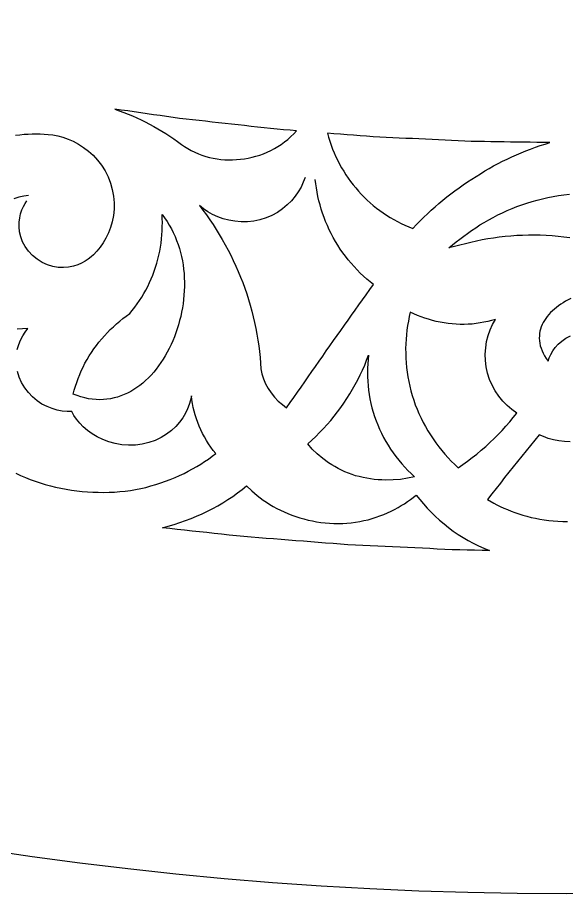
# Model space of a CAD drawing. Extents: x -1903 to -234, y -575 to 545.
# Drawn here: x -1423.4 to -1342.9, y -574.8 to -446.4 of the extents above; entities that cross this region are included whole.
import ezdxf

# ---------------------------------------------------------------- set-up
doc = ezdxf.new("R2010")
doc.units = 0
doc.layers.add('LAYER_1', color=18, linetype='CONTINUOUS')

msp = doc.modelspace()

# ---------------------------------------------------------------- linework, layer by layer
at = {"layer": 'LAYER_1'}
msp.add_lwpolyline([(-1342.912552403855, 545.219890420859, 0.4142135623730951), (-1902.912552403855, -14.78010957914103, 0.4142135623730951), (-1342.912552403855, -574.780109579141, 0.4142135623730951), (-782.912552403855, -14.78010957914103, 0.4142135623730951)], format="xyb", close=True, dxfattribs=at)
for points in [[(-1409.125244140625, -459.8387756347656), (-1408.47216796875, -460.0739440917969), (-1407.818603515625, -460.3092041015625), (-1407.17578125, -460.5708618164062), (-1406.532470703125, -460.8326110839844), (-1405.90087890625, -461.1200866699219), (-1405.268798828125, -461.4076232910156), (-1404.649658203125, -461.7202453613281), (-1404.029907226562, -462.0329284667969), (-1403.424072265625, -462.3699645996094), (-1402.817626953125, -462.7070922851562), (-1402.226318359375, -463.0679016113281), (-1401.63427734375, -463.4288024902344), (-1401.058471679688, -463.8126831054688), (-1400.48193359375, -464.1966552734375), (-1399.9228515625, -464.6029052734375), (-1399.361206054688, -464.99609375), (-1398.891845703125, -465.3266296386719), (-1398.40771484375, -465.6308288574219), (-1397.909912109375, -465.9088134765625), (-1397.399780273438, -466.16064453125), (-1396.878051757812, -466.3865356445312), (-1396.346069335938, -466.5865478515625), (-1395.804809570312, -466.7608032226562), (-1395.25537109375, -466.9093933105469), (-1394.698974609375, -467.0325012207031), (-1394.136596679688, -467.1302185058594), (-1393.569458007812, -467.20263671875), (-1392.99853515625, -467.2499084472656), (-1392.425048828125, -467.2721252441406), (-1391.85009765625, -467.2694396972656), (-1391.274658203125, -467.2419128417969), (-1390.700073242188, -467.1897277832031), (-1390.127197265625, -467.1129455566406), (-1389.557250976562, -467.01171875), (-1388.9912109375, -466.8861694335938), (-1388.430297851562, -466.7364196777344), (-1387.875366210938, -466.5625915527344), (-1387.327880859375, -466.3647766113281), (-1386.78857421875, -466.1430969238281), (-1386.258666992188, -465.8977355957031), (-1385.739013671875, -465.6287536621094), (-1385.230102539062, -465.3278503417969), (-1384.733154296875, -464.9975280761719), (-1384.249755859375, -464.6445007324219), (-1383.780883789062, -464.2688903808594), (-1383.32763671875, -463.870849609375), (-1382.890991210938, -463.4505615234375), (-1382.471923828125, -463.0081787109375), (-1383.427856445312, -462.9328918457031), (-1384.383666992188, -462.8575744628906), (-1385.339233398438, -462.7798156738281), (-1386.292358398438, -462.6745300292969), (-1387.245361328125, -462.5692443847656), (-1388.1982421875, -462.4639587402344), (-1389.151245117188, -462.3586730957031), (-1390.104248046875, -462.2533569335938), (-1391.057250976562, -462.1480712890625), (-1392.01025390625, -462.0427856445312), (-1392.963256835938, -461.9375), (-1393.916259765625, -461.8322143554688), (-1394.869262695312, -461.7268981933594), (-1395.822265625, -461.6216125488281), (-1396.775268554688, -461.5163269042969), (-1397.728271484375, -461.4110412597656), (-1398.681274414062, -461.3057556152344), (-1399.633056640625, -461.1903686523438), (-1400.582275390625, -461.0552062988281), (-1401.531494140625, -460.9200439453125), (-1402.480712890625, -460.784912109375), (-1403.429931640625, -460.6497497558594), (-1404.379150390625, -460.5145874023438), (-1405.328369140625, -460.3794250488281), (-1406.277587890625, -460.2442626953125), (-1407.226806640625, -460.1091003417969), (-1408.176025390625, -459.9739379882812)], [(-1377.95654296875, -463.3637390136719), (-1377.790161132812, -463.9552612304688), (-1377.607055664062, -464.5399475097656), (-1377.40771484375, -465.1174621582031), (-1377.19189453125, -465.6875610351562), (-1376.960205078125, -466.2499694824219), (-1376.712524414062, -466.804443359375), (-1376.449340820312, -467.3506774902344), (-1376.170654296875, -467.8883666992188), (-1375.876708984375, -468.4172973632812), (-1375.56787109375, -468.9371643066406), (-1375.244018554688, -469.4476928710938), (-1374.90576171875, -469.9486389160156), (-1374.553100585938, -470.4396667480469), (-1374.186279296875, -470.9205322265625), (-1373.805541992188, -471.3909606933594), (-1373.411254882812, -471.8506774902344), (-1373.00341796875, -472.2994079589844), (-1372.58251953125, -472.7368469238281), (-1372.148681640625, -473.1627502441406), (-1371.702026367188, -473.574462890625), (-1371.242065429688, -473.9612731933594), (-1370.769897460938, -474.3353576660156), (-1370.285888671875, -474.6964416503906), (-1369.790161132812, -475.0442199707031), (-1369.283081054688, -475.3784484863281), (-1368.764770507812, -475.6988830566406), (-1368.23583984375, -476.0051879882812), (-1367.696166992188, -476.2971496582031), (-1367.146240234375, -476.574462890625), (-1366.58642578125, -476.8368835449219), (-1366.016845703125, -477.0841064453125), (-1365.437866210938, -477.3158874511719), (-1364.910766601562, -476.7664794921875), (-1364.384887695312, -476.2170104980469), (-1363.841674804688, -475.6882019042969), (-1363.299560546875, -475.1593017578125), (-1362.740600585938, -474.6514892578125), (-1362.182983398438, -474.1435852050781), (-1361.609130859375, -473.6571350097656), (-1361.036499023438, -473.1706237792969), (-1360.448364257812, -472.7059020996094), (-1359.861450195312, -472.2411499023438), (-1359.259521484375, -471.798583984375), (-1358.658935546875, -471.35595703125), (-1358.0439453125, -470.9359436035156), (-1357.43017578125, -470.5158386230469), (-1356.802124023438, -470.1055908203125), (-1356.175048828125, -469.6891479492188), (-1355.534912109375, -469.295654296875), (-1354.895751953125, -468.9021606445312), (-1354.244018554688, -468.531982421875), (-1353.593383789062, -468.1617736816406), (-1352.930541992188, -467.8153076171875), (-1352.268920898438, -467.4688415527344), (-1351.595458984375, -467.146484375), (-1350.923217773438, -466.8241271972656), (-1350.239990234375, -466.5263366699219), (-1349.557495117188, -466.228515625), (-1348.864624023438, -465.9556579589844), (-1348.172607421875, -465.6827697753906), (-1347.470458984375, -465.4352722167969), (-1346.769165039062, -465.187744140625), (-1346.058349609375, -464.9659729003906), (-1345.348266601562, -464.7442016601562), (-1346.308471679688, -464.7292175292969), (-1347.268432617188, -464.7142028808594), (-1348.228515625, -464.69921875), (-1349.188598632812, -464.6842041015625), (-1350.148681640625, -464.6692199707031), (-1351.108642578125, -464.6542053222656), (-1352.06884765625, -464.6392211914062), (-1353.02880859375, -464.6242065429688), (-1353.988891601562, -464.6092224121094), (-1354.948974609375, -464.5942077636719), (-1355.909057617188, -464.5792236328125), (-1356.869018554688, -464.564208984375), (-1357.828369140625, -464.5246887207031), (-1358.787475585938, -464.4795837402344), (-1359.74658203125, -464.4344482421875), (-1360.705810546875, -464.3893432617188), (-1361.664916992188, -464.3442077636719), (-1362.623901367188, -464.2991027832031), (-1363.583129882812, -464.2539672851562), (-1364.542236328125, -464.2088623046875), (-1365.501342773438, -464.1637268066406), (-1366.46044921875, -464.1185913085938), (-1367.419555664062, -464.073486328125), (-1368.378662109375, -464.0283813476562), (-1369.337890625, -463.9832458496094), (-1370.296997070312, -463.9381103515625), (-1371.255859375, -463.8902587890625), (-1372.213134765625, -463.8150329589844), (-1373.17041015625, -463.7398376464844), (-1374.127563476562, -463.6646118164062), (-1375.084838867188, -463.5893859863281), (-1376.042114257812, -463.5141906738281), (-1376.999267578125, -463.43896484375)], [(-1402.1923828125, -475.2782287597656), (-1401.816162109375, -475.7886352539062), (-1401.464599609375, -476.3130187988281), (-1401.13671875, -476.8460083007812), (-1400.83203125, -477.3843688964844), (-1400.551025390625, -477.9349060058594), (-1400.29345703125, -478.496826171875), (-1400.058959960938, -479.0692443847656), (-1399.847290039062, -479.6513977050781), (-1399.658203125, -480.2423706054688), (-1399.491333007812, -480.8413391113281), (-1399.346435546875, -481.447509765625), (-1399.22314453125, -482.0600280761719), (-1399.121337890625, -482.6780395507812), (-1399.04052734375, -483.3007507324219), (-1398.980712890625, -483.92724609375), (-1398.941284179688, -484.5567626953125), (-1398.922119140625, -485.1884155273438), (-1398.922973632812, -485.8214111328125), (-1398.943603515625, -486.4548950195312), (-1398.983642578125, -487.0880126953125), (-1399.042846679688, -487.7199096679688), (-1399.120971679688, -488.3497924804688), (-1399.2177734375, -488.976806640625), (-1399.332763671875, -489.6001281738281), (-1399.4658203125, -490.2188720703125), (-1399.616821289062, -490.8322448730469), (-1399.785034179688, -491.4394226074219), (-1399.970703125, -492.0395202636719), (-1400.173095703125, -492.6317443847656), (-1400.39208984375, -493.2152404785156), (-1400.62744140625, -493.7891845703125), (-1400.878784179688, -494.3527221679688), (-1401.145751953125, -494.905029296875), (-1401.42822265625, -495.4452819824219), (-1401.725708007812, -495.97265625), (-1402.037841796875, -496.4862670898438), (-1402.364501953125, -496.9853515625), (-1402.705078125, -497.4690246582031), (-1403.0595703125, -497.9364624023438), (-1403.427368164062, -498.3868713378906), (-1403.808227539062, -498.8193969726562), (-1404.201416015625, -499.2304382324219), (-1404.605834960938, -499.6137390136719), (-1405.022216796875, -499.9761962890625), (-1405.450073242188, -500.3170166015625), (-1405.88916015625, -500.6354064941406), (-1406.3388671875, -500.9305419921875), (-1406.798950195312, -501.2015686035156), (-1407.269165039062, -501.4476928710938), (-1407.748657226562, -501.6681213378906), (-1408.237426757812, -501.8620300292969), (-1408.73486328125, -502.0286254882812), (-1409.240600585938, -502.1670532226562), (-1409.754150390625, -502.2765197753906), (-1410.275146484375, -502.3562622070312), (-1410.802856445312, -502.4054260253906), (-1411.337158203125, -502.4232177734375), (-1411.87744140625, -502.4088134765625), (-1412.42333984375, -502.3614501953125), (-1412.974243164062, -502.2802734375), (-1413.529541015625, -502.16455078125), (-1414.088989257812, -502.013427734375), (-1414.651977539062, -501.8261108398438), (-1415.218017578125, -501.6018371582031), (-1415.059448242188, -501.0259704589844), (-1414.901123046875, -500.4501037597656), (-1414.704467773438, -499.87939453125), (-1414.507934570312, -499.3086242675781), (-1414.273315429688, -498.7462463378906), (-1414.0390625, -498.1838684082031), (-1413.767578125, -497.6331787109375), (-1413.496337890625, -497.0824279785156), (-1413.189086914062, -496.5466613769531), (-1412.882202148438, -496.0108032226562), (-1412.540771484375, -495.4930725097656), (-1412.199951171875, -494.9752197265625), (-1411.826416015625, -494.4784240722656), (-1411.45361328125, -493.9815063476562), (-1411.050415039062, -493.5083923339844), (-1410.64794921875, -493.0351257324219), (-1410.217651367188, -492.5881042480469), (-1409.788208007812, -492.1409301757812), (-1409.333862304688, -491.7220764160156), (-1408.880126953125, -491.3031311035156), (-1408.404541015625, -490.9142456054688), (-1407.929809570312, -490.5252075195312), (-1407.436279296875, -490.1676330566406), (-1406.943481445312, -489.8099670410156), (-1406.570434570312, -489.3446350097656), (-1406.19775390625, -488.8792419433594), (-1405.85107421875, -488.3896789550781), (-1405.504760742188, -487.9000244140625), (-1405.1865234375, -487.3880310058594), (-1404.868896484375, -486.8759460449219), (-1404.581298828125, -486.3435668945312), (-1404.2939453125, -485.8111572265625), (-1404.03857421875, -485.2608032226562), (-1403.783447265625, -484.7103881835938), (-1403.5615234375, -484.1446228027344), (-1403.339721679688, -483.5788269042969), (-1403.15234375, -483.0003662109375), (-1402.965209960938, -482.4219055175781), (-1402.81298828125, -481.8336486816406), (-1402.661010742188, -481.2453918457031), (-1402.544189453125, -480.6503601074219), (-1402.427734375, -480.0552978515625), (-1402.346557617188, -479.4564514160156), (-1402.265258789062, -478.8576049804688), (-1402.219116210938, -478.2579650878906), (-1402.172973632812, -477.6582946777344), (-1402.161254882812, -477.060791015625), (-1402.149291992188, -476.4632873535156), (-1402.1708984375, -475.8707275390625)], [(-1365.81005859375, -489.5971374511719), (-1365.950073242188, -490.2444763183594), (-1366.09033203125, -490.8918151855469), (-1366.195190429688, -491.5537719726562), (-1366.300170898438, -492.2157592773438), (-1366.367919921875, -492.8897399902344), (-1366.435668945312, -493.563720703125), (-1366.464233398438, -494.2468872070312), (-1366.492797851562, -494.9300231933594), (-1366.480834960938, -495.6192626953125), (-1366.46875, -496.3085021972656), (-1366.4150390625, -497.0005798339844), (-1366.360961914062, -497.6926879882812), (-1366.2646484375, -498.3843078613281), (-1366.16796875, -499.0759582519531), (-1366.02880859375, -499.7637329101562), (-1365.889038085938, -500.4515075683594), (-1365.706909179688, -501.1319885253906), (-1365.524047851562, -501.8125305175781), (-1365.299560546875, -502.4823913574219), (-1365.07421875, -503.1522827148438), (-1364.80810546875, -503.8082580566406), (-1364.541259765625, -504.4642944335938), (-1364.234985351562, -505.1033020019531), (-1363.927734375, -505.7423400878906), (-1363.5830078125, -506.3615112304688), (-1363.237426757812, -506.9806823730469), (-1362.8564453125, -507.5773315429688), (-1362.474487304688, -508.1740112304688), (-1362.059814453125, -508.7457580566406), (-1361.64404296875, -509.3175659179688), (-1361.198120117188, -509.8623962402344), (-1360.751220703125, -510.4072570800781), (-1360.27734375, -510.9234008789062), (-1359.802368164062, -511.4396057128906), (-1359.303344726562, -511.9257202148438), (-1358.803466796875, -512.411865234375), (-1358.100463867188, -511.9269714355469), (-1357.398681640625, -511.4341430664062), (-1356.721313476562, -510.9112243652344), (-1356.045532226562, -510.3883056640625), (-1355.396362304688, -509.8367919921875), (-1354.748779296875, -509.2852478027344), (-1354.130249023438, -508.7067565917969), (-1353.512939453125, -508.1282348632812), (-1352.926635742188, -507.5245666503906), (-1352.341674804688, -506.9208679199219), (-1351.78955078125, -506.2940368652344), (-1351.238525390625, -505.6671447753906), (-1350.7216796875, -505.0191955566406), (-1350.206298828125, -504.3712463378906), (-1350.91455078125, -503.8550109863281), (-1351.592651367188, -503.2712097167969), (-1352.230346679688, -502.6211547851562), (-1352.817260742188, -501.9077758789062), (-1353.34326171875, -501.1358337402344), (-1353.799560546875, -500.3118591308594), (-1354.177978515625, -499.4440002441406), (-1354.472534179688, -498.5417785644531), (-1354.678955078125, -497.6158752441406), (-1354.795166015625, -496.6775512695312), (-1354.8212890625, -495.7383422851562), (-1354.759765625, -494.8094787597656), (-1354.614868164062, -493.9015502929688), (-1354.392700195312, -493.0240478515625), (-1354.100341796875, -492.1851806640625), (-1353.746215820312, -491.3916015625), (-1353.338623046875, -490.6484069824219), (-1353.890991210938, -490.7966613769531), (-1354.443725585938, -490.9449157714844), (-1355.011474609375, -491.0585632324219), (-1355.579467773438, -491.1721801757812), (-1356.15869140625, -491.2494506835938), (-1356.73828125, -491.3266906738281), (-1357.325073242188, -491.3662414550781), (-1357.911987304688, -491.4051513671875), (-1358.501342773438, -491.3876953125), (-1359.0908203125, -491.3702392578125), (-1359.678955078125, -491.3140258789062), (-1360.266967773438, -491.2578125), (-1360.849365234375, -491.1632080078125), (-1361.431640625, -491.0686340332031), (-1362.004028320312, -490.9366149902344), (-1362.576171875, -490.8046264648438), (-1363.134399414062, -490.6366577148438), (-1363.6923828125, -490.4686889648438), (-1364.232666015625, -490.2666625976562), (-1364.772583007812, -490.0646362304688), (-1365.29150390625, -489.8308715820312)], [(-1371.918090820312, -495.8860473632812), (-1371.979736328125, -496.5164794921875), (-1372.041259765625, -497.1468811035156), (-1372.06396484375, -497.7868041992188), (-1372.08642578125, -498.4267272949219), (-1372.068359375, -499.0729675292969), (-1372.050170898438, -499.7192077636719), (-1371.990112304688, -500.3683166503906), (-1371.9296875, -501.0174560546875), (-1371.82666015625, -501.6659851074219), (-1371.723266601562, -502.3144836425781), (-1371.576782226562, -502.958740234375), (-1371.4296875, -503.60302734375), (-1371.239868164062, -504.2394104003906), (-1371.049438476562, -504.8757934570312), (-1370.816650390625, -505.5006713867188), (-1370.583251953125, -506.1255798339844), (-1370.30859375, -506.7354736328125), (-1370.033325195312, -507.3454284667969), (-1369.718383789062, -507.9370727539062), (-1369.40283203125, -508.5287170410156), (-1369.049560546875, -509.0990295410156), (-1368.695678710938, -509.6693420410156), (-1368.306762695312, -510.2155151367188), (-1367.916870117188, -510.7617492675781), (-1367.494873046875, -511.2813415527344), (-1367.071899414062, -511.8009948730469), (-1366.619995117188, -512.2919311523438), (-1366.167114257812, -512.782958984375), (-1365.6884765625, -513.2435302734375), (-1365.208984375, -513.7042236328125), (-1366.218872070312, -513.9283447265625), (-1367.263793945312, -514.0901489257812), (-1368.3369140625, -514.1849365234375), (-1369.43017578125, -514.2090454101562), (-1369.982543945312, -514.1843872070312), (-1370.534790039062, -514.15966796875), (-1371.08837890625, -514.0972900390625), (-1371.6416015625, -514.0349731445312), (-1372.191284179688, -513.934814453125), (-1372.74072265625, -513.8345947265625), (-1373.281616210938, -513.6968994140625), (-1373.822265625, -513.5592041015625), (-1374.349731445312, -513.3829345703125), (-1374.875732421875, -513.1919555664062), (-1375.384155273438, -512.966552734375), (-1375.89208984375, -512.7411499023438), (-1376.37841796875, -512.4837036132812), (-1376.864135742188, -512.2262573242188), (-1377.324462890625, -511.9394836425781), (-1377.784301757812, -511.6527709960938), (-1378.646606445312, -511.0269775390625), (-1379.445922851562, -510.3557739257812), (-1380.178466796875, -509.6464233398438), (-1380.842163085938, -508.9062805175781), (-1380.251586914062, -508.3563232421875), (-1379.662353515625, -507.8062744140625), (-1379.099731445312, -507.2296752929688), (-1378.538452148438, -506.6529846191406), (-1378.005493164062, -506.0512084960938), (-1377.473754882812, -505.4493713378906), (-1376.972412109375, -504.8240661621094), (-1376.47216796875, -504.1986694335938), (-1376.003784179688, -503.5516662597656), (-1375.536499023438, -502.904541015625), (-1375.102416992188, -502.2377319335938), (-1374.669311523438, -501.5708312988281), (-1374.2705078125, -500.8862915039062), (-1373.872802734375, -500.2016906738281), (-1373.510131835938, -499.5015869140625), (-1373.148071289062, -498.7946472167969), (-1372.821655273438, -498.0724487304688), (-1372.495971679688, -497.3501892089844), (-1372.206665039062, -496.6181335449219)], [(-1402.153442382812, -521.18359375), (-1401.289428710938, -520.9566650390625), (-1400.43505859375, -520.7078247070312), (-1399.591064453125, -520.4373168945312), (-1398.757934570312, -520.1453247070312), (-1397.936401367188, -519.8320922851562), (-1397.126708984375, -519.4977416992188), (-1396.329711914062, -519.1425170898438), (-1395.545776367188, -518.7665405273438), (-1394.775390625, -518.3701171875), (-1394.019287109375, -517.9534301757812), (-1393.27783203125, -517.5166015625), (-1392.551513671875, -517.0598754882812), (-1391.8408203125, -516.58349609375), (-1391.146362304688, -516.0875854492188), (-1390.468627929688, -515.5724487304688), (-1389.806884765625, -515.0259399414062), (-1389.060546875, -515.7586059570312), (-1388.652587890625, -516.111328125), (-1388.244018554688, -516.464111328125), (-1387.801147460938, -516.7997436523438), (-1387.35791015625, -517.1354370117188), (-1386.88134765625, -517.450439453125), (-1386.404296875, -517.7655029296875), (-1385.895751953125, -518.0563354492188), (-1385.386474609375, -518.3472900390625), (-1384.848022460938, -518.6105346679688), (-1384.30908203125, -518.8738403320312), (-1383.74365234375, -519.1062622070312), (-1383.177856445312, -519.3387451171875), (-1382.588989257812, -519.5374145507812), (-1381.999755859375, -519.736083984375), (-1381.3916015625, -519.8983154296875), (-1380.782958984375, -520.0606079101562), (-1380.159912109375, -520.184326171875), (-1379.53662109375, -520.30810546875), (-1378.903442382812, -520.3917846679688), (-1378.270263671875, -520.4754638671875), (-1377.632202148438, -520.5181274414062), (-1376.994262695312, -520.5607299804688), (-1376.356567382812, -520.5619506835938), (-1375.71923828125, -520.5631713867188), (-1375.087158203125, -520.5232543945312), (-1374.454711914062, -520.4747924804688), (-1373.832153320312, -520.3754272460938), (-1373.209716796875, -520.2760620117188), (-1372.602416992188, -520.1384887695312), (-1371.995483398438, -520.0009155273438), (-1371.407836914062, -519.8273315429688), (-1370.820678710938, -519.6537475585938), (-1370.25634765625, -519.44677734375), (-1369.692749023438, -519.23974609375), (-1369.1552734375, -519.0022583007812), (-1368.618286132812, -518.7647094726562), (-1368.109985351562, -518.4999389648438), (-1367.602294921875, -518.2350463867188), (-1367.12548828125, -517.9462890625), (-1366.649047851562, -517.657470703125), (-1366.204956054688, -517.34814453125), (-1365.76123046875, -517.0387573242188), (-1364.940307617188, -516.3857421875), (-1364.4267578125, -517.0457153320312), (-1363.889404296875, -517.6885375976562), (-1363.328857421875, -518.3137817382812), (-1362.745727539062, -518.921142578125), (-1362.140502929688, -519.5101318359375), (-1361.513916015625, -520.080322265625), (-1360.866455078125, -520.63134765625), (-1360.19873046875, -521.162841796875), (-1359.511352539062, -521.67431640625), (-1358.804931640625, -522.1637573242188), (-1358.079467773438, -522.61083984375), (-1357.336303710938, -523.0361938476562), (-1356.575927734375, -523.4393920898438), (-1355.799194335938, -523.820068359375), (-1355.006469726562, -524.1778564453125), (-1354.19873046875, -524.5123291015625), (-1355.291625976562, -524.4951171875), (-1356.384399414062, -524.4779052734375), (-1357.477416992188, -524.460693359375), (-1358.570190429688, -524.4434814453125), (-1359.662231445312, -524.4031982421875), (-1360.754028320312, -524.3516845703125), (-1361.845825195312, -524.3001708984375), (-1362.937622070312, -524.2486572265625), (-1364.029296875, -524.1972045898438), (-1365.12109375, -524.1456909179688), (-1366.212890625, -524.0941772460938), (-1367.304565429688, -524.0426635742188), (-1368.396240234375, -523.9911499023438), (-1369.488159179688, -523.9396362304688), (-1370.579833984375, -523.8881225585938), (-1371.671630859375, -523.8366088867188), (-1372.763427734375, -523.7850952148438), (-1373.855102539062, -523.7335815429688), (-1374.946899414062, -523.6815795898438), (-1376.036499023438, -523.5958251953125), (-1377.1259765625, -523.5101318359375), (-1378.215698242188, -523.4244384765625), (-1379.305297851562, -523.3387451171875), (-1380.394897460938, -523.2529907226562), (-1381.484497070312, -523.1672973632812), (-1382.574096679688, -523.0816040039062), (-1383.663696289062, -522.995849609375), (-1384.753295898438, -522.91015625), (-1385.843017578125, -522.824462890625), (-1386.932495117188, -522.7387084960938), (-1388.022094726562, -522.6530151367188), (-1389.11181640625, -522.5673217773438), (-1390.201293945312, -522.4816284179688), (-1391.289794921875, -522.383544921875), (-1392.376220703125, -522.2635498046875), (-1393.462524414062, -522.1435546875), (-1394.548950195312, -522.0235595703125), (-1395.63525390625, -521.903564453125), (-1396.721557617188, -521.7835693359375), (-1397.807983398438, -521.66357421875), (-1398.894287109375, -521.5435791015625), (-1399.980712890625, -521.423583984375), (-1401.067138671875, -521.3035888671875)]]:
    msp.add_lwpolyline(points, close=True, dxfattribs=at)
for points in [[(-1423.669555664062, -463.6470031738281), (-1423.051025390625, -463.5855712890625), (-1422.43310546875, -463.5241088867188), (-1421.828491210938, -463.4955139160156), (-1421.224243164062, -463.4668579101562), (-1420.635009765625, -463.4688720703125), (-1420.046264648438, -463.4708251953125), (-1419.473876953125, -463.5011291503906), (-1418.90185546875, -463.5313720703125), (-1418.198974609375, -463.6141967773438), (-1417.473510742188, -463.7522888183594), (-1416.730224609375, -463.9515075683594), (-1415.974853515625, -464.2173156738281), (-1415.214721679688, -464.5544738769531), (-1414.458251953125, -464.9667663574219), (-1413.712158203125, -465.4389038085938), (-1412.988525390625, -465.9822692871094), (-1412.299682617188, -466.6033325195312), (-1411.657104492188, -467.299072265625), (-1411.071655273438, -468.0640869140625), (-1410.554077148438, -468.8907165527344), (-1410.113037109375, -469.7693176269531), (-1409.756225585938, -470.6884460449219), (-1409.48876953125, -471.6354370117188), (-1409.313354492188, -472.5970153808594), (-1409.230346679688, -473.5598449707031), (-1409.23779296875, -474.5111083984375), (-1409.331298828125, -475.4390869140625), (-1409.5048828125, -476.33349609375), (-1409.751098632812, -477.1858520507812), (-1410.061279296875, -477.989501953125), (-1410.426391601562, -478.7396240234375), (-1410.83740234375, -479.4332580566406), (-1411.28515625, -480.0690307617188), (-1411.761352539062, -480.6468811035156), (-1412.258056640625, -481.16796875), (-1412.607666015625, -481.4956665039062), (-1413.009399414062, -481.816162109375), (-1413.46728515625, -482.1221008300781), (-1413.984619140625, -482.4043579101562), (-1414.562744140625, -482.6521606445312), (-1415.201049804688, -482.8533935546875), (-1415.895629882812, -482.9947814941406), (-1416.638793945312, -483.0628356933594), (-1417.417358398438, -483.0343017578125), (-1418.214599609375, -482.8943176269531), (-1419.013061523438, -482.6497497558594), (-1419.790405273438, -482.298828125), (-1420.523681640625, -481.8454284667969), (-1421.191040039062, -481.2992553710938), (-1421.77392578125, -480.6753234863281), (-1422.2587890625, -479.992431640625), (-1422.638427734375, -479.2714538574219), (-1422.911010742188, -478.533447265625), (-1423.080688476562, -477.7978515625), (-1423.155639648438, -477.0813293457031), (-1423.147216796875, -476.3970336914062), (-1423.067626953125, -475.75439453125), (-1422.930053710938, -475.1593627929688), (-1422.746459960938, -474.614990234375), (-1422.528442382812, -474.1218872070312), (-1422.285522460938, -473.6788635253906), (-1422.025756835938, -473.2835693359375)], [(-1381.229370117188, -469.8657531738281), (-1381.495483398438, -470.5564880371094), (-1381.826904296875, -471.2498168945312), (-1382.227294921875, -471.9378967285156), (-1382.699340820312, -472.6116638183594), (-1383.243896484375, -473.2614135742188), (-1383.860229492188, -473.8767395019531), (-1384.545532226562, -474.4470825195312), (-1385.294799804688, -474.9622497558594), (-1386.100830078125, -475.4126892089844), (-1386.953247070312, -475.7756652832031), (-1387.841186523438, -476.0466918945312), (-1388.753540039062, -476.2325744628906), (-1389.677612304688, -476.3314819335938), (-1390.600463867188, -476.3438415527344), (-1391.509399414062, -476.2724304199219), (-1392.392944335938, -476.1219177246094), (-1393.241088867188, -475.8987426757812), (-1394.045532226562, -475.6105346679688), (-1394.799560546875, -475.2657470703125), (-1395.498779296875, -474.8732299804688), (-1396.140502929688, -474.4418334960938), (-1396.72314453125, -473.9801025390625), (-1396.213256835938, -474.6602172851562), (-1395.701782226562, -475.3405151367188), (-1395.215576171875, -476.0458679199219), (-1394.727783203125, -476.7514038085938), (-1394.26708984375, -477.48046875), (-1393.8046875, -478.2096862792969), (-1393.37109375, -478.9607543945312), (-1392.935913085938, -479.7119750976562), (-1392.531127929688, -480.4831848144531), (-1392.124877929688, -481.2545471191406), (-1391.750366210938, -482.0438842773438), (-1391.37451171875, -482.8334045410156), (-1391.03173828125, -483.6387634277344), (-1390.687744140625, -484.4443054199219), (-1390.378051757812, -485.2634887695312), (-1390.067016601562, -486.0828247070312), (-1389.79150390625, -486.9135131835938), (-1389.5146484375, -487.7443542480469), (-1389.274169921875, -488.5841674804688), (-1389.032470703125, -489.4241027832031), (-1388.828002929688, -490.2706604003906), (-1388.622314453125, -491.1173095703125), (-1388.4541015625, -491.9681701660156), (-1388.285034179688, -492.819091796875), (-1388.153686523438, -493.6709899902344), (-1388.02099609375, -494.5171508789062), (-1387.92626953125, -495.3638916015625), (-1387.830932617188, -496.210693359375), (-1387.773315429688, -497.0557556152344), (-1387.71533203125, -497.9008483886719), (-1387.550170898438, -498.6356506347656), (-1387.315551757812, -499.3638305664062), (-1387.01171875, -500.0770263671875), (-1386.64013671875, -500.7668762207031), (-1386.204467773438, -501.4253845214844), (-1385.708984375, -502.0451965332031), (-1385.16015625, -502.6198120117188), (-1384.565185546875, -503.1439514160156), (-1383.932006835938, -503.6134948730469), (-1383.40087890625, -502.852294921875), (-1382.871337890625, -502.0909423828125), (-1382.34326171875, -501.3294982910156), (-1381.816772460938, -500.5679321289062), (-1381.291625976562, -499.8062438964844), (-1380.768188476562, -499.04443359375), (-1380.23486328125, -498.2894592285156), (-1379.703002929688, -497.5343933105469), (-1379.172729492188, -496.7792053222656), (-1378.64404296875, -496.0238952636719), (-1378.116943359375, -495.2684631347656), (-1377.59130859375, -494.5129089355469), (-1377.05615234375, -493.764404296875), (-1376.5224609375, -493.0158081054688), (-1375.990356445312, -492.26708984375), (-1375.459838867188, -491.5182189941406), (-1374.931030273438, -490.7692260742188), (-1374.403564453125, -490.0201416015625), (-1373.866821289062, -489.2783203125), (-1373.331909179688, -488.536376953125), (-1372.79833984375, -487.7943115234375), (-1372.265747070312, -487.0408935546875), (-1371.734497070312, -486.2834777832031), (-1371.204833984375, -485.5259399414062), (-1371.702514648438, -485.1296997070312), (-1372.199462890625, -484.7334899902344), (-1372.675903320312, -484.3001403808594), (-1373.151000976562, -483.8581237792969), (-1373.603271484375, -483.3878784179688), (-1374.054565429688, -482.9176940917969), (-1374.48046875, -482.4209289550781), (-1374.905395507812, -481.9242248535156), (-1375.302490234375, -481.4028930664062), (-1375.698608398438, -480.8816223144531), (-1376.064453125, -480.3379516601562), (-1376.429565429688, -479.7943420410156), (-1376.762451171875, -479.2308044433594), (-1377.094604492188, -478.6672973632812), (-1377.392944335938, -478.0865478515625), (-1377.690551757812, -477.5058288574219), (-1377.953002929688, -476.91064453125), (-1378.21484375, -476.3155517578125), (-1378.440673828125, -475.7089538574219), (-1378.665893554688, -475.1023864746094), (-1378.854736328125, -474.4873657226562), (-1379.04296875, -473.8723754882812), (-1379.194702148438, -473.251953125), (-1379.345825195312, -472.631591796875), (-1379.460693359375, -472.0087890625), (-1379.5751953125, -471.3860473632812), (-1379.653930664062, -470.7637939453125), (-1379.732299804688, -470.1416015625)], [(-1342.414672851562, -478.682861328125), (-1343.27880859375, -478.5761108398438), (-1344.145874023438, -478.4924621582031), (-1345.012817382812, -478.4087829589844), (-1345.880126953125, -478.3639526367188), (-1346.747436523438, -478.319091796875), (-1347.612915039062, -478.3129272460938), (-1348.478271484375, -478.3067321777344), (-1349.339599609375, -478.3387756347656), (-1350.201049804688, -478.370849609375), (-1351.055908203125, -478.4405517578125), (-1351.911254882812, -478.5102233886719), (-1352.757934570312, -478.6167297363281), (-1353.60498046875, -478.7232055664062), (-1354.441162109375, -478.8654479980469), (-1355.278076171875, -479.0076599121094), (-1356.102294921875, -479.1844177246094), (-1356.926879882812, -479.3611755371094), (-1357.73681640625, -479.5642395019531), (-1358.546997070312, -479.7489013671875), (-1359.340698242188, -479.9657287597656), (-1360.13525390625, -480.1825256347656), (-1359.611572265625, -479.7415161132812), (-1359.0888671875, -479.3004760742188), (-1358.53564453125, -478.875732421875), (-1357.983276367188, -478.450927734375), (-1357.400756835938, -478.0429077148438), (-1356.818725585938, -477.6192321777344), (-1356.20703125, -477.2163391113281), (-1355.596557617188, -476.8134155273438), (-1354.957153320312, -476.43408203125), (-1354.31884765625, -476.0547485351562), (-1353.652954101562, -475.7017822265625), (-1352.988037109375, -475.3488159179688), (-1352.296875, -475.0249633789062), (-1351.606811523438, -474.7011413574219), (-1350.892211914062, -474.4091186523438), (-1350.178588867188, -474.1170654296875), (-1349.442504882812, -473.859375), (-1348.707275390625, -473.6016845703125), (-1347.95166015625, -473.3807067871094), (-1347.197021484375, -473.1597290039062), (-1346.424560546875, -472.9776000976562), (-1345.652709960938, -472.7954711914062), (-1344.865966796875, -472.6540832519531), (-1344.079711914062, -472.5126953125), (-1343.281494140625, -472.4136047363281), (-1342.483642578125, -472.301025390625)], [(-1421.754760742188, -472.48046875), (-1422.4638671875, -472.5792541503906), (-1423.195434570312, -472.7374877929688), (-1423.943481445312, -472.9613342285156)], [(-1342.289794921875, -487.5987548828125), (-1343.03759765625, -487.9989624023438), (-1343.39453125, -488.2055969238281), (-1343.738891601562, -488.4226684570312), (-1344.069946289062, -488.6499328613281), (-1344.386962890625, -488.8870544433594), (-1344.689086914062, -489.1337280273438), (-1344.9755859375, -489.3897094726562), (-1345.24560546875, -489.6546325683594), (-1345.498291015625, -489.92822265625), (-1345.73291015625, -490.210205078125), (-1345.948364257812, -490.5002136230469), (-1346.144165039062, -490.7980346679688), (-1346.3193359375, -491.103271484375), (-1346.473022460938, -491.4157104492188), (-1346.604370117188, -491.7350158691406), (-1346.712524414062, -492.0608825683594), (-1346.796630859375, -492.3930053710938), (-1346.855834960938, -492.7310791015625), (-1346.889404296875, -493.0748596191406), (-1346.896240234375, -493.4239807128906), (-1346.875610351562, -493.7781677246094), (-1346.82666015625, -494.1371154785156), (-1346.748413085938, -494.5005493164062), (-1346.64013671875, -494.8681335449219), (-1346.500732421875, -495.2395935058594), (-1346.329467773438, -495.6146240234375), (-1346.12548828125, -495.992919921875), (-1345.8876953125, -496.3741760253906), (-1345.615234375, -496.7581176757812), (-1345.446899414062, -496.2720336914062), (-1345.219970703125, -495.7724609375), (-1344.92724609375, -495.2667541503906), (-1344.562866210938, -494.7644958496094), (-1344.1220703125, -494.2774963378906), (-1343.6025390625, -493.8196411132812), (-1343.005615234375, -493.4063415527344), (-1342.336547851562, -493.0354614257812)], [(-1423.417236328125, -495.0619812011719), (-1423.209350585938, -494.3406372070312), (-1422.937866210938, -493.6712951660156), (-1422.61474609375, -493.058349609375), (-1422.251586914062, -492.5037536621094), (-1421.859252929688, -492.0074462890625), (-1422.632446289062, -492.0237426757812), (-1423.435180664062, -492.096435546875)], [(-1423.609619140625, -513.20458984375), (-1422.933349609375, -513.5374755859375), (-1422.231811523438, -513.8401489257812), (-1421.527465820312, -514.12841796875), (-1420.798950195312, -514.3751220703125), (-1420.070068359375, -514.6218872070312), (-1419.321655273438, -514.8334350585938), (-1418.57275390625, -515.0450439453125), (-1417.8076171875, -515.2196044921875), (-1417.042358398438, -515.3941650390625), (-1416.264526367188, -515.5302734375), (-1415.486694335938, -515.6663208007812), (-1414.7001953125, -515.7626953125), (-1413.913696289062, -515.8590698242188), (-1413.12255859375, -515.9149780273438), (-1412.33154296875, -515.9708251953125), (-1411.5400390625, -515.9857788085938), (-1410.748779296875, -516.0006713867188), (-1409.961059570312, -515.9747314453125), (-1409.173828125, -515.9486694335938), (-1408.394165039062, -515.882080078125), (-1407.614868164062, -515.8154296875), (-1406.847045898438, -515.7090454101562), (-1406.079467773438, -515.5994873046875), (-1405.324462890625, -515.4317626953125), (-1404.570190429688, -515.263916015625), (-1403.83447265625, -515.0597534179688), (-1403.099609375, -514.85546875), (-1402.386352539062, -514.6166381835938), (-1401.674072265625, -514.3777465820312), (-1400.986083984375, -514.1064453125), (-1400.299072265625, -513.8350219726562), (-1399.639038085938, -513.5335693359375), (-1398.979736328125, -513.2319946289062), (-1398.349243164062, -512.9028930664062), (-1397.719848632812, -512.5736694335938), (-1397.120849609375, -512.2195434570312), (-1396.522827148438, -511.8652954101562), (-1395.956420898438, -511.48876953125), (-1395.39111328125, -511.1121520996094), (-1394.858276367188, -510.7159729003906), (-1394.326293945312, -510.3197021484375), (-1394.684326171875, -509.8502197265625), (-1395.041625976562, -509.3808288574219), (-1395.365478515625, -508.8874206542969), (-1395.688842773438, -508.3941040039062), (-1395.975708007812, -507.8798828125), (-1396.26220703125, -507.36572265625), (-1396.509887695312, -506.8341064453125), (-1396.756958007812, -506.3025512695312), (-1396.963745117188, -505.7572326660156), (-1397.169921875, -505.2120056152344), (-1397.33447265625, -504.6568908691406), (-1397.49853515625, -504.1018371582031), (-1397.620483398438, -503.5409240722656), (-1397.741943359375, -502.9800720214844), (-1397.8212890625, -502.4173889160156), (-1397.900390625, -501.854736328125), (-1398.023193359375, -502.4697570800781), (-1398.203247070312, -503.1044921875), (-1398.447509765625, -503.7537231445312), (-1398.762451171875, -504.4107971191406), (-1399.15380859375, -505.0674743652344), (-1399.626098632812, -505.7140197753906), (-1400.182373046875, -506.3393249511719), (-1400.8232421875, -506.9311828613281), (-1401.546630859375, -507.4768371582031), (-1402.347290039062, -507.9634399414062), (-1403.217163085938, -508.3788757324219), (-1404.144653320312, -508.7125549316406), (-1405.11572265625, -508.9559631347656), (-1406.110961914062, -509.0802307128906), (-1407.115112304688, -509.0985107421875), (-1408.111450195312, -509.0191955566406), (-1409.083129882812, -508.846923828125), (-1410.015258789062, -508.5890197753906), (-1410.89501953125, -508.2550048828125), (-1411.712890625, -507.8558349609375), (-1412.461669921875, -507.4031372070312), (-1413.137573242188, -506.9087219238281), (-1413.739135742188, -506.3838195800781), (-1414.266967773438, -505.8388366699219), (-1414.723876953125, -505.2830200195312), (-1415.113403320312, -504.724365234375), (-1415.440551757812, -504.1695251464844), (-1416.118774414062, -504.1518249511719), (-1416.828369140625, -504.0763244628906), (-1417.562133789062, -503.935302734375), (-1418.310913085938, -503.7216796875), (-1419.063110351562, -503.4295959472656), (-1419.804565429688, -503.05517578125), (-1420.518676757812, -502.5863037109375), (-1421.188232421875, -502.0225524902344), (-1421.799682617188, -501.3829650878906), (-1422.33740234375, -500.6765747070312), (-1422.788696289062, -499.9153442382812), (-1423.143920898438, -499.1138610839844), (-1423.397338867188, -498.2881774902344)], [(-1342.3505859375, -508.58544921875), (-1343.217651367188, -508.565673828125), (-1344.048217773438, -508.4615478515625), (-1344.835205078125, -508.2992248535156), (-1345.573974609375, -508.08740234375), (-1346.261596679688, -507.8345031738281), (-1346.896728515625, -507.5485534667969), (-1347.5322265625, -508.3294982910156), (-1348.169677734375, -509.1104431152344), (-1348.80908203125, -509.8913269042969), (-1349.450561523438, -510.6721801757812), (-1350.080810546875, -511.4623107910156), (-1350.713012695312, -512.2523803710938), (-1351.34716796875, -513.0424194335938), (-1351.983276367188, -513.8323974609375), (-1352.60791015625, -514.63134765625), (-1353.234375, -515.4302978515625), (-1353.862915039062, -516.2291870117188), (-1354.493408203125, -517.028076171875), (-1353.585815429688, -517.5574951171875), (-1353.100830078125, -517.8081665039062), (-1352.615356445312, -518.058837890625), (-1352.098754882812, -518.29248046875), (-1351.581665039062, -518.526123046875), (-1351.03369140625, -518.739501953125), (-1350.4853515625, -518.952880859375), (-1349.906860351562, -519.1426391601562), (-1349.328125, -519.3324584960938), (-1348.720458984375, -519.4951782226562), (-1348.1123046875, -519.657958984375), (-1347.477416992188, -519.7901611328125), (-1346.842163085938, -519.92236328125), (-1346.182495117188, -520.0206298828125), (-1345.522583007812, -520.1188354492188), (-1344.841430664062, -520.1798095703125), (-1344.160034179688, -520.24072265625), (-1343.461303710938, -520.26123046875), (-1342.762451171875, -520.2769775390625)]]:
    msp.add_lwpolyline(points, dxfattribs=at)

doc.saveas('drawing.dxf')
